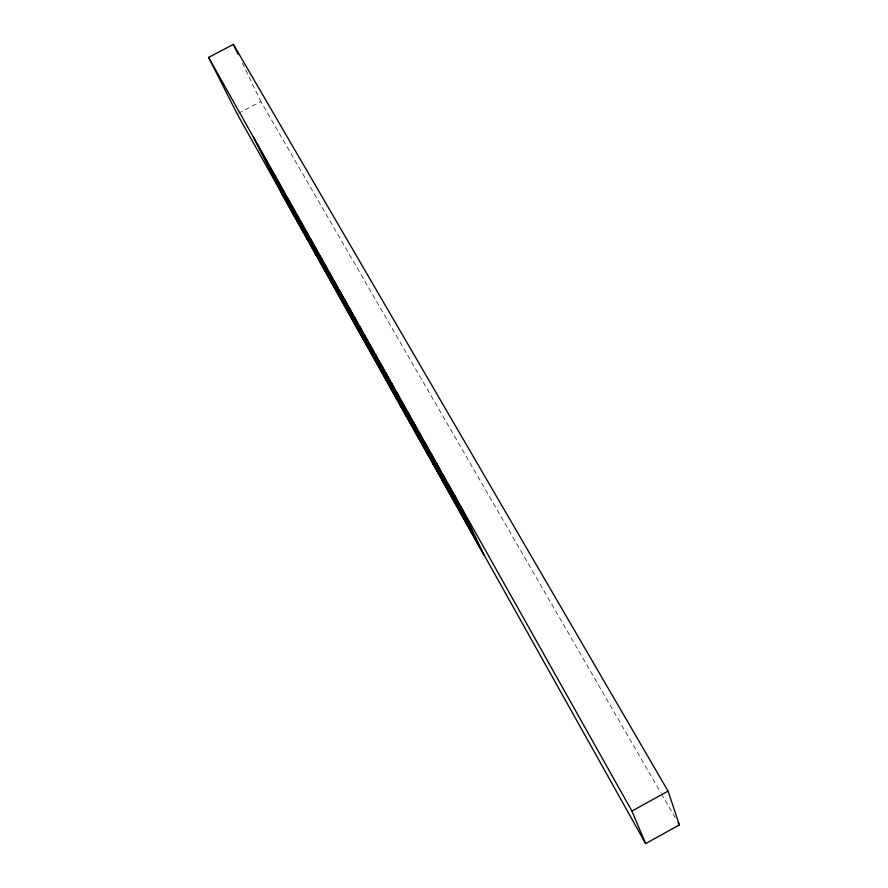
<?xml version="1.0" encoding="UTF-8"?>
<svg xmlns="http://www.w3.org/2000/svg" width="888" height="888" viewBox="0 0 888 888"><rect width="100%" height="100%" fill="white"/><g stroke="black" fill="none" stroke-linecap="round" stroke-linejoin="round"><path stroke-width="0.67" stroke-dasharray="4.44 3.33" d="M238.406 113.353L260.861 101.521L660.65 792.518M661.349 793.717L675.224 817.704M242.346 63.026L260.861 101.521"/><path stroke-width="1.33" d="M645.643 843.6L631.934 811.066L668.054 791.108L233.389 44.4L208.613 57.409L237.218 113.975L645.643 843.6L679.387 824.908L668.054 791.108M677.999 822.51L679.387 824.908M208.613 57.409L631.934 811.066M274.547 174.625L303.507 232.556M270.241 166.944L299.289 225.008M265.956 159.329L295.105 217.527M261.716 151.781L290.953 210.112M257.509 144.3L286.835 202.764M253.346 136.885L282.75 195.471L484.16 555.3L461.161 506.815M292.219 206.083L320.768 263.392M287.745 198.113L316.394 255.578M283.305 190.21L312.065 247.841M278.91 182.384L307.77 240.16M315.251 247.075L343.212 303.485M310.556 238.717L338.639 295.316M305.905 230.447L334.11 287.235M301.298 222.244L329.626 279.209M296.736 214.13L325.175 271.262M329.592 272.605L357.165 328.416M324.764 264.014L352.469 320.024M319.98 255.5L347.819 311.721M349.373 307.825L376.379 362.737M344.355 298.89L371.506 354.035M339.394 290.043L366.677 345.421M334.465 281.285L361.904 336.874M364.724 335.153L391.253 389.31M359.562 325.952L386.247 380.375M354.445 316.85L381.285 371.506M380.541 363.314L406.56 416.661M375.224 353.835L401.409 407.459M369.952 344.444L396.303 398.346M391.364 382.562L417.005 435.32M385.925 372.893L411.755 425.94M408.003 412.176L433.055 464.002M402.397 402.209L427.65 454.345M396.847 392.329L422.3 444.788M419.38 432.445L444.022 483.594M413.664 422.255L438.517 473.748M431.002 453.135L455.2 503.574M425.163 442.735L449.583 493.528M233.389 44.4L238.173 54.335M442.868 474.259L466.611 523.953M436.907 463.636L460.883 513.708M455 495.848L478.255 544.744M448.906 485.003L472.405 534.299"/></g></svg>
